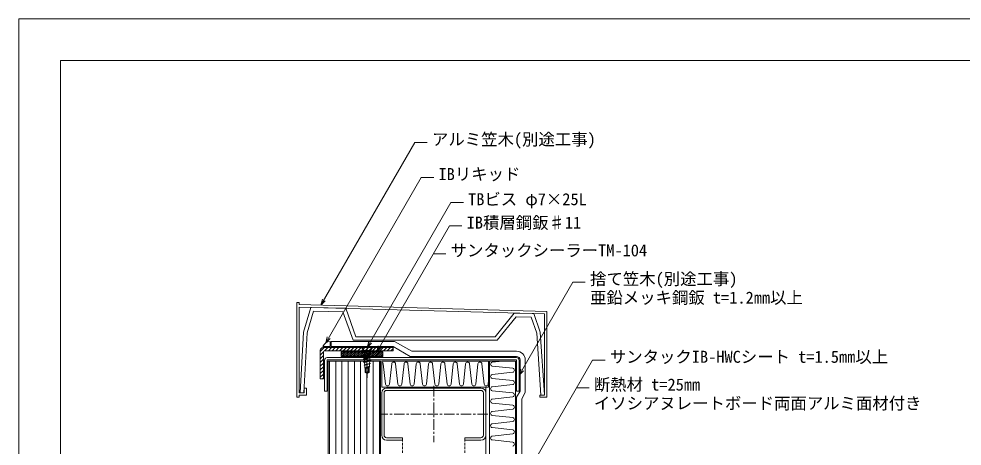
# Model space of a CAD drawing. Units: millimetres, scale not verified. Extents: x -840 to 840, y -594 to 594.
# Drawn here: x -840 to 66, y 183 to 594 of the extents above; entities that cross this region are included whole.
import ezdxf
from ezdxf.enums import TextEntityAlignment as Align

# ---------------------------------------------------------------- set-up
doc = ezdxf.new("R2010")
doc.units = ezdxf.units.MM
doc.header["$LTSCALE"] = 2
doc.linetypes.add('CHAIN1', pattern=[8, 5, -1, 1, -1])
doc.linetypes.add('DASHED1', pattern=[1.8, 1.2, -0.6])
for name, color, linetype, lineweight in [('0-0_輪郭線', 2, 'Continuous', 9), ('0-1_図面枠', 7, 'Continuous', 9), ('0-2_文字', 5, 'Continuous', 9), ('0-6_鋼材(受け鋼鈑)', 7, 'Continuous', 9), ('0-7_断熱材', 4, 'Continuous', 9), ('0-8_部材(積層鋼板)', 4, 'Continuous', 9), ('0-B_寸法線', 7, 'Continuous', 9), ('0-C_IBｼｰﾄ', 4, 'Continuous', 9), ('0-D_躯体', 4, 'Continuous', 9), ('0-E_部材(ﾋﾞｽ類)', 7, 'Continuous', 9), ('0-F_中心線', 2, 'CHAIN1', 9), ('1-1_IBリキッド', 7, 'Continuous', 9), ('1-2_鋼材(C型・H鋼ｅｔｃ)', 7, 'Continuous', 9), ('1-3_ブチルﾃｰﾌﾟ', 4, 'Continuous', 9), ('1-4_実線', 7, 'Continuous', 9)]:
    doc.layers.add(name, color=color, linetype=linetype, lineweight=lineweight)
doc.styles.add('ＭＳ ゴシック', font='')
doc.styles.get('ＭＳ ゴシック').set_extended_font_data('MS Gothic')

msp = doc.modelspace()

# ---------------------------------------------------------------- linework, layer by layer
at = {"layer": '0-0_輪郭線'}
msp.add_lwpolyline([(800, 554), (-800, 554), (-800, -554), (800, -554)], close=True, dxfattribs=at)
at = {"layer": '0-1_図面枠'}
msp.add_lwpolyline([(840, -594), (840, 594), (-840, 594), (-840, -594)], close=True, dxfattribs=at)
at = {"layer": '0-6_鋼材(受け鋼鈑)'}
msp.add_line((-361.815, 268.43), (-543.815, 268.43), dxfattribs=at)
for points in [[(-546.215, 266.03), (-546.215, 236.03), (-543.815, 236.03)], [(-543.815, 236.03), (-543.815, 266.03), (-361.815, 266.03), (-361.815, 236.03), (-359.415, 236.03), (-359.415, 266.03)]]:
    msp.add_lwpolyline(points, dxfattribs=at)
for centre, start, end in [((-543.815, 266.03), 90, 180), ((-361.815, 266.03), 0, 90)]:
    msp.add_arc(centre, 2.4, start, end, dxfattribs=at)
at = {"layer": '0-7_断熱材', "color": 7}
for p, q in [((-491.415, 265.03), (-388.815, 265.03)), ((-491.415, 240.03), (-491.415, 265.03)), ((-388.815, 240.03), (-388.815, 265.03)), ((-387.815, 13.13), (-387.815, 265.03)), ((-388.815, 240.03), (-491.415, 240.03))]:
    msp.add_line(p, q, dxfattribs=at)
at = {"layer": '0-7_断熱材'}
for p, q in [((-375.315, 265.03), (-385.093, 263.947)), ((-489.898, 262.309), (-487.731, 242.752)), ((-481.808, 262.309), (-483.976, 242.752)), ((-478.053, 262.309), (-475.886, 242.752)), ((-469.963, 262.309), (-472.13, 242.752)), ((-466.207, 262.309), (-464.04, 242.752)), ((-458.117, 262.309), (-460.284, 242.752)), ((-454.362, 262.309), (-452.194, 242.752)), ((-446.272, 262.309), (-448.439, 242.752)), ((-442.516, 262.309), (-440.349, 242.752)), ((-434.426, 262.309), (-436.593, 242.752)), ((-430.67, 262.309), (-428.503, 242.752)), ((-422.58, 262.309), (-424.747, 242.752)), ((-418.825, 262.309), (-416.658, 242.752)), ((-410.735, 262.309), (-412.902, 242.752)), ((-406.979, 262.309), (-404.812, 242.752)), ((-398.889, 262.309), (-401.056, 242.752)), ((-395.133, 262.309), (-392.966, 242.752)), ((-365.536, 258.024), (-385.093, 260.191)), ((-365.536, 254.268), (-385.093, 252.101)), ((-388.815, 246.324), (-389.211, 242.752)), ((-365.536, 246.179), (-385.093, 248.346)), ((-365.536, 242.423), (-385.093, 240.256)), ((-365.536, 234.333), (-385.093, 236.5)), ((-365.536, 230.577), (-385.093, 228.41)), ((-365.536, 222.487), (-385.093, 224.654)), ((-365.536, 218.732), (-385.093, 216.564)), ((-365.536, 210.642), (-385.093, 212.809)), ((-365.536, 206.886), (-385.093, 204.719)), ((-365.536, 198.796), (-385.093, 200.963)), ((-365.536, 195.04), (-385.093, 192.873)), ((-365.536, 186.95), (-385.093, 189.118))]:
    msp.add_line(p, q, dxfattribs=at)
at = {"layer": '0-7_断熱材', "color": 7}
msp.add_lwpolyline([(-387.815, 265.03), (-362.815, 265.03), (-362.815, -66.969)], dxfattribs=at)
at = {"layer": '0-7_断熱材'}
for centre, start, end in [((-491.776, 262.133), 5.35135, 78.95291), ((-479.931, 262.133), 5.35135, 174.64865), ((-468.085, 262.133), 5.35135, 174.64865), ((-456.239, 262.133), 5.35135, 174.64865), ((-444.394, 262.133), 5.35135, 174.64865), ((-432.548, 262.133), 5.35135, 174.64865), ((-420.703, 262.133), 5.35135, 174.64865), ((-408.857, 262.133), 5.35135, 174.64865), ((-397.011, 262.133), 5.35135, 174.64865), ((-384.918, 262.069), 95.35135, 264.64865), ((-365.712, 256.146), 275.35135, 84.64865), ((-384.918, 250.223), 95.35135, 264.64865), ((-365.712, 244.301), 275.35135, 84.64865), ((-485.853, 242.928), 185.35135, 354.64865), ((-474.008, 242.928), 185.35135, 354.64865), ((-462.162, 242.928), 185.35135, 354.64865), ((-450.317, 242.928), 185.35135, 354.64865), ((-438.471, 242.928), 185.35135, 354.64865), ((-426.625, 242.928), 185.35135, 354.64865), ((-414.78, 242.928), 185.35135, 354.64865), ((-402.934, 242.928), 185.35135, 354.64865), ((-391.089, 242.928), 185.35135, 354.64865), ((-384.918, 238.378), 95.35135, 264.64865), ((-384.918, 226.532), 95.35135, 264.64865), ((-365.712, 232.455), 275.35135, 84.64865), ((-365.712, 220.609), 275.35135, 84.64865), ((-384.918, 214.687), 95.35135, 264.64865), ((-365.712, 208.764), 275.35135, 84.64865), ((-384.918, 202.841), 95.35135, 264.64865), ((-384.918, 190.995), 95.35135, 264.64865), ((-365.712, 196.918), 275.35135, 84.64865), ((-365.712, 185.073), 275.35135, 84.64865)]:
    msp.add_arc(centre, 1.886, start, end, dxfattribs=at)
at = {"layer": '0-8_部材(積層鋼板)'}
for p, q in [((-550.381, 274.108), (-546.559, 277.93)), ((-550.381, 270.573), (-547.215, 273.739)), ((-546.19, 274.764), (-543.024, 277.93)), ((-542.655, 274.764), (-539.488, 277.93)), ((-539.119, 274.764), (-535.953, 277.93)), ((-535.584, 274.764), (-532.417, 277.93)), ((-532.048, 274.764), (-528.882, 277.93)), ((-528.513, 274.764), (-525.346, 277.93)), ((-524.977, 274.764), (-521.811, 277.93)), ((-521.442, 274.764), (-518.275, 277.93)), ((-517.906, 274.764), (-514.74, 277.93)), ((-514.371, 274.764), (-511.204, 277.93)), ((-510.835, 274.764), (-507.668, 277.93)), ((-503.764, 274.764), (-500.597, 277.93)), ((-500.229, 274.764), (-497.062, 277.93)), ((-496.693, 274.764), (-493.526, 277.93)), ((-493.157, 274.764), (-489.991, 277.93)), ((-489.622, 274.764), (-486.455, 277.93)), ((-486.086, 274.764), (-482.92, 277.93)), ((-482.551, 274.764), (-480.381, 276.933)), ((-550.381, 267.037), (-547.215, 270.204)), ((-550.381, 263.502), (-547.215, 266.668)), ((-550.381, 259.966), (-547.215, 263.133)), ((-550.381, 256.431), (-547.215, 259.597)), ((-550.381, 252.895), (-547.215, 256.062)), ((-550.381, 249.36), (-547.215, 252.526)), ((-548.275, 247.93), (-547.215, 248.991))]:
    msp.add_line(p, q, dxfattribs=at)
at = {"layer": '0-8_部材(積層鋼板)', "color": 7}
for p, q in [((-550.381, 275.43), (-550.381, 247.93)), ((-480.381, 277.93), (-547.881, 277.93)), ((-547.215, 274.014), (-547.215, 247.93)), ((-480.381, 274.764), (-546.465, 274.764)), ((-480.381, 277.93), (-480.381, 274.764)), ((-550.381, 247.93), (-547.215, 247.93))]:
    msp.add_line(p, q, dxfattribs=at)
at = {"layer": '0-8_部材(積層鋼板)'}
for points in [[(-550.381, 275.43), (-550.381, 247.93), (-547.215, 247.93), (-547.215, 274.014)], [(-546.465, 274.764), (-505.381, 274.764), (-505.381, 277.93), (-547.881, 277.93)], [(-507.3, 274.764), (-505.381, 276.682), (-504.133, 277.93)]]:
    msp.add_lwpolyline(points, dxfattribs=at)
msp.add_lwpolyline([(-480.381, 277.93), (-505.381, 277.93), (-505.381, 274.764), (-480.381, 274.764)], close=True, dxfattribs=at)
for centre, radius in [((-547.881, 275.43), 2.5), ((-546.465, 274.014), 0.75)]:
    msp.add_arc(centre, radius, 90, 180, dxfattribs=at)
at = {"layer": '0-8_部材(積層鋼板)', "color": 7}
for centre, radius in [((-547.881, 275.43), 2.5), ((-546.465, 274.014), 0.75)]:
    msp.add_arc(centre, radius, 90, 180, dxfattribs=at)
at = {"layer": '0-B_寸法線'}
for p, q in [((-441.673, 368.233), (-429.673, 368.233)), ((-362.815, 137.563), (-288.703, 265.93)), ((-288.703, 265.93), (-276.703, 265.93)), ((-304.1, 239.261), (-292.1, 239.261))]:
    msp.add_line(p, q, dxfattribs=at)
for points in [[(-549.87, 318.661), (-459.607, 475.004), (-447.607, 475.004)], [(-545.183, 282.552), (-453.369, 441.58), (-441.369, 441.58)], [(-505.381, 278.091), (-424.937, 417.427), (-412.937, 417.427)], [(-496.215, 273.764), (-426.277, 394.902), (-414.277, 394.902)], [(-359.415, 251.341), (-307.748, 340.832), (-295.748, 340.832)], [(-545.627, 322.904), (-549.87, 318.661), (-548.317, 324.457)], [(-540.94, 286.795), (-545.183, 282.552), (-543.63, 288.348)], [(-501.139, 282.334), (-505.381, 278.091), (-503.829, 283.886)], [(-491.972, 278.006), (-496.215, 273.764), (-494.662, 279.559)], [(-355.172, 255.584), (-359.415, 251.341), (-357.862, 257.137)]]:
    msp.add_lwpolyline(points, dxfattribs=at)
at = {"layer": '0-C_IBｼｰﾄ', "color": 7}
for p, q in [((-539.881, 283.93), (-479.042, 283.93)), ((-539.881, 278.93), (-539.881, 283.93)), ((-479.042, 283.93), (-462.587, 274.43)), ((-539.881, 278.93), (-480.381, 278.93)), ((-480.381, 278.93), (-463.927, 269.43)), ((-361.815, 274.43), (-462.587, 274.43)), ((-361.815, 269.43), (-463.927, 269.43)), ((-358.415, 236.03), (-358.415, 266.03)), ((-353.415, 234.691), (-353.415, 266.03)), ((-358.415, 236.03), (-361.815, 230.142)), ((-361.815, 101.558), (-361.815, 230.142)), ((-353.415, 234.691), (-356.815, 228.802)), ((-356.815, 102.898), (-356.815, 228.802))]:
    msp.add_line(p, q, dxfattribs=at)
for radius in [8.4, 3.4]:
    msp.add_arc((-361.815, 266.03), radius, 0, 90, dxfattribs=at)
at = {"layer": '0-D_躯体', "color": 7}
for p, q in [((-542.815, 265.03), (-492.415, 265.03)), ((-542.815, -110.311), (-542.815, 265.03)), ((-492.415, -94.555), (-492.415, 265.03)), ((-391.415, 240.03), (-391.415, 234.43)), ((-391.415, 193.63), (-391.415, -13.77))]:
    msp.add_line(p, q, dxfattribs=at)
at = {"layer": '0-D_躯体'}
for p, q in [((-541.615, -94.555), (-541.615, 265.03)), ((-535.615, -94.555), (-535.615, 265.03)), ((-529.615, -94.555), (-529.615, 265.03)), ((-523.615, -94.555), (-523.615, 265.03)), ((-517.615, -94.555), (-517.615, 265.03)), ((-511.615, -94.555), (-511.615, 265.03)), ((-505.615, -94.555), (-505.615, 265.03)), ((-499.615, -94.555), (-499.615, 265.03)), ((-493.615, -94.555), (-493.615, 265.03))]:
    msp.add_line(p, q, dxfattribs=at)
at = {"layer": '0-E_部材(ﾋﾞｽ類)'}
for p, q in [((-510.895, 278.091), (-499.868, 278.091)), ((-510.895, 278.091), (-510.895, 277.93)), ((-510.895, 277.93), (-499.868, 277.93)), ((-508.148, 275.183), (-510.895, 277.93)), ((-508.148, 275.183), (-502.615, 275.183)), ((-508.148, 275.183), (-508.148, 273.976)), ((-508.148, 273.976), (-502.615, 273.976)), ((-507.888, 270.536), (-507.888, 273.652)), ((-507.881, 273.885), (-507.881, 273.976)), ((-506.928, 273.885), (-506.908, 273.885)), ((-506.928, 273.799), (-506.908, 273.799)), ((-502.888, 272.062), (-502.888, 273.976)), ((-502.615, 275.183), (-499.868, 277.93)), ((-502.615, 275.183), (-502.615, 273.976)), ((-499.868, 278.091), (-499.868, 277.93)), ((-507.881, 267.442), (-507.881, 269.738)), ((-507.881, 264.379), (-507.881, 266.643)), ((-507.759, 263.515), (-507.621, 261.315)), ((-502.921, 265.055), (-503.004, 262.773)), ((-502.881, 268.966), (-502.881, 271.236)), ((-502.881, 265.903), (-502.881, 268.141)), ((-508.254, 261.26), (-507.759, 261.26)), ((-507.759, 261.26), (-502.921, 262.773)), ((-502.206, 262.773), (-507.759, 261.26)), ((-502.921, 262.278), (-507.759, 260.958)), ((-507.759, 258.58), (-507.621, 258.58)), ((-507.621, 260.958), (-507.456, 258.65)), ((-502.701, 260.12), (-507.621, 258.58)), ((-503.059, 259.9), (-507.621, 258.443)), ((-507.191, 258.093), (-507.456, 258.51)), ((-506.971, 254.595), (-507.356, 254.11)), ((-505.381, 253.093), (-507.356, 254.11)), ((-506.971, 254.595), (-506.971, 258.093)), ((-505.332, 253.118), (-506.971, 254.595)), ((-505.381, 258.093), (-504.586, 259.412)), ((-505.381, 253.093), (-505.381, 258.093)), ((-505.381, 253.159), (-503.626, 254.413)), ((-505.381, 253.093), (-503.324, 254.11)), ((-505.007, 258.714), (-503.626, 258.714)), ((-503.626, 254.413), (-503.626, 258.714)), ((-503.324, 254.11), (-503.626, 254.413)), ((-503.472, 258.093), (-503.204, 259.841)), ((-503.061, 262.231), (-503.204, 260.036)), ((-502.701, 260.12), (-503.059, 259.9)), ((-502.701, 260.12), (-503.004, 260.12)), ((-502.206, 262.773), (-502.921, 262.773)), ((-502.206, 262.773), (-502.921, 262.278))]:
    msp.add_line(p, q, dxfattribs=at)
for points in [[(-501.684, 271.928), (-502.921, 272.065), (-507.759, 270.553), (-509.079, 270.377), (-507.759, 269.673), (-502.921, 271.213)], [(-501.684, 268.833), (-502.921, 268.971), (-507.759, 267.458), (-509.079, 267.282), (-507.759, 266.578), (-502.921, 268.118)], [(-501.684, 265.77), (-502.921, 265.908), (-507.759, 264.395), (-509.079, 264.219), (-507.759, 263.515), (-502.921, 265.055)]]:
    msp.add_lwpolyline(points, close=True, dxfattribs=at)
for points in [[(-501.926, 271.955), (-502.869, 271.841), (-503.197, 271.786), (-503.526, 271.724), (-503.854, 271.654), (-504.181, 271.578), (-504.508, 271.494), (-504.833, 271.404), (-505.158, 271.308), (-505.481, 271.207), (-505.802, 271.099), (-505.981, 271.032), (-506.163, 270.964), (-506.349, 270.897), (-506.54, 270.829), (-506.734, 270.762), (-506.932, 270.694), (-507.135, 270.627), (-507.342, 270.559), (-507.554, 270.492), (-507.771, 270.424), (-507.898, 270.401), (-508.027, 270.38), (-508.156, 270.363), (-508.285, 270.348), (-508.414, 270.337), (-508.542, 270.327), (-508.669, 270.32), (-508.794, 270.316), (-508.917, 270.313), (-508.958, 270.313)], [(-501.684, 271.928), (-502.876, 271.775), (-503.211, 271.714), (-503.544, 271.647), (-503.874, 271.574), (-504.202, 271.495), (-504.528, 271.41), (-504.851, 271.319), (-505.171, 271.222), (-505.488, 271.12), (-505.802, 271.013), (-505.981, 270.946), (-506.163, 270.878), (-506.349, 270.811), (-506.54, 270.743), (-506.734, 270.676), (-506.932, 270.608), (-507.135, 270.541), (-507.342, 270.473), (-507.554, 270.406), (-507.771, 270.338), (-507.883, 270.322), (-508, 270.308), (-508.12, 270.294), (-508.245, 270.282), (-508.372, 270.271), (-508.502, 270.261), (-508.634, 270.252), (-508.767, 270.243), (-508.821, 270.239)], [(-507.202, 273.976), (-508.236, 273.838), (-506.916, 273.134), (-504.271, 273.976)], [(-506.928, 273.885), (-507.055, 273.862), (-507.183, 273.841), (-507.313, 273.824), (-507.442, 273.809), (-507.571, 273.798), (-507.699, 273.788), (-507.826, 273.781), (-507.951, 273.777), (-508.074, 273.774), (-508.115, 273.774)], [(-506.928, 273.799), (-507.04, 273.783), (-507.156, 273.769), (-507.277, 273.755), (-507.401, 273.743), (-507.529, 273.732), (-507.659, 273.722), (-507.791, 273.713), (-507.924, 273.704), (-507.978, 273.7)], [(-506.639, 273.976), (-506.711, 273.953), (-506.928, 273.885), (-506.908, 273.885)], [(-506.371, 273.976), (-506.499, 273.934), (-506.711, 273.867), (-506.928, 273.799), (-506.908, 273.799)], [(-501.926, 268.86), (-502.869, 268.746), (-503.197, 268.691), (-503.526, 268.629), (-503.854, 268.56), (-504.181, 268.483), (-504.508, 268.399), (-504.833, 268.309), (-505.158, 268.213), (-505.481, 268.112), (-505.802, 268.005), (-505.981, 267.937), (-506.163, 267.87), (-506.349, 267.802), (-506.54, 267.735), (-506.734, 267.667), (-506.932, 267.6), (-507.135, 267.532), (-507.342, 267.465), (-507.554, 267.397), (-507.771, 267.33), (-507.898, 267.306), (-508.027, 267.286), (-508.156, 267.268), (-508.285, 267.254), (-508.414, 267.242), (-508.542, 267.232), (-508.669, 267.226), (-508.794, 267.221), (-508.917, 267.218), (-508.958, 267.218)], [(-501.926, 265.797), (-502.869, 265.683), (-503.197, 265.629), (-503.526, 265.566), (-503.854, 265.497), (-504.181, 265.42), (-504.508, 265.337), (-504.833, 265.247), (-505.158, 265.151), (-505.481, 265.049), (-505.802, 264.942), (-505.981, 264.874), (-506.163, 264.807), (-506.349, 264.739), (-506.54, 264.672), (-506.734, 264.604), (-506.932, 264.537), (-507.135, 264.469), (-507.342, 264.402), (-507.554, 264.334), (-507.771, 264.267), (-507.898, 264.243), (-508.027, 264.223), (-508.156, 264.205), (-508.285, 264.191), (-508.414, 264.179), (-508.542, 264.17), (-508.669, 264.163), (-508.794, 264.158), (-508.917, 264.155), (-508.958, 264.155)], [(-501.684, 268.833), (-502.876, 268.68), (-503.211, 268.62), (-503.544, 268.553), (-503.874, 268.479), (-504.202, 268.4), (-504.528, 268.315), (-504.851, 268.224), (-505.171, 268.128), (-505.488, 268.026), (-505.802, 267.918), (-505.981, 267.851), (-506.163, 267.784), (-506.349, 267.716), (-506.54, 267.648), (-506.734, 267.581), (-506.932, 267.513), (-507.135, 267.446), (-507.342, 267.379), (-507.554, 267.311), (-507.771, 267.243), (-507.883, 267.227), (-508, 267.213), (-508.12, 267.2), (-508.245, 267.188), (-508.372, 267.177), (-508.502, 267.167), (-508.634, 267.157), (-508.767, 267.148), (-508.821, 267.145)], [(-501.684, 265.77), (-502.876, 265.617), (-503.211, 265.557), (-503.544, 265.49), (-503.874, 265.417), (-504.202, 265.337), (-504.528, 265.252), (-504.851, 265.161), (-505.171, 265.065), (-505.488, 264.963), (-505.802, 264.856), (-505.981, 264.788), (-506.163, 264.721), (-506.349, 264.653), (-506.54, 264.586), (-506.734, 264.518), (-506.932, 264.451), (-507.135, 264.383), (-507.342, 264.316), (-507.554, 264.248), (-507.771, 264.181), (-507.883, 264.165), (-508, 264.15), (-508.12, 264.137), (-508.245, 264.125), (-508.372, 264.114), (-508.502, 264.104), (-508.634, 264.094), (-508.767, 264.085), (-508.821, 264.082)], [(-507.759, 261.26), (-508.254, 261.26), (-507.759, 260.958)], [(-503.004, 260.12), (-507.621, 258.58), (-507.759, 258.58), (-507.621, 258.443)], [(-507.356, 254.11), (-507.356, 258.093), (-503.324, 258.093), (-503.324, 254.11)], [(-505.381, 253.163), (-504.066, 254.947), (-504.066, 258.093)]]:
    msp.add_lwpolyline(points, dxfattribs=at)
at = {"layer": '0-F_中心線'}
for p, q in [((-505.381, 248.732), (-505.381, 279.655)), ((-441.415, 241.03), (-441.415, 187.03)), ((-389.415, 214.03), (-493.415, 214.03))]:
    msp.add_line(p, q, dxfattribs=at)
at = {"layer": '1-1_IBリキッド'}
for q in [(-540.881, 283.93), (-547.881, 278.93)]:
    msp.add_line((-540.881, 278.93), q, dxfattribs=at)
msp.add_arc((-540.881, 276.53), 7.4, 90, 161.07536, dxfattribs=at)
at = {"layer": '1-2_鋼材(C型・H鋼ｅｔｃ)'}
for p, q in [((-396.015, 239.03), (-486.815, 239.03)), ((-486.815, 236.73), (-396.015, 236.73)), ((-491.415, 234.43), (-491.415, 193.63)), ((-489.115, 193.63), (-489.115, 234.43)), ((-393.715, 234.43), (-393.715, 193.63)), ((-391.415, 193.63), (-391.415, 234.43))]:
    msp.add_line(p, q, dxfattribs=at)
at = {"layer": '1-2_鋼材(C型・H鋼ｅｔｃ)', "linetype": 'DASHED1'}
for p, q in [((-471.415, -395.67), (-471.415, 189.03)), ((-411.415, -395.67), (-411.415, 189.03))]:
    msp.add_line(p, q, dxfattribs=at)
at = {"layer": '1-2_鋼材(C型・H鋼ｅｔｃ)'}
for points in [[(-486.815, 189.03), (-471.415, 189.03), (-471.415, 191.33), (-486.815, 191.33)], [(-396.015, 191.33), (-411.415, 191.33), (-411.415, 189.03), (-396.015, 189.03)]]:
    msp.add_lwpolyline(points, dxfattribs=at)
for centre, radius, start, end in [((-486.815, 234.43), 4.6, 90, 180), ((-486.815, 234.43), 2.3, 90, 180), ((-396.015, 234.43), 4.6, 0, 90), ((-396.015, 234.43), 2.3, 0, 90), ((-486.815, 193.63), 4.6, 180, 270), ((-486.815, 193.63), 2.3, 180, 270), ((-396.015, 193.63), 2.3, 270, 0), ((-396.015, 193.63), 4.6, 270, 0)]:
    msp.add_arc(centre, radius, start, end, dxfattribs=at)
at = {"layer": '1-3_ブチルﾃｰﾌﾟ'}
for p, q in [((-530.381, 272.72), (-529.338, 273.764)), ((-530.381, 270.952), (-527.57, 273.764)), ((-530.136, 269.43), (-525.802, 273.764)), ((-528.368, 269.43), (-524.035, 273.764)), ((-526.6, 269.43), (-522.267, 273.764)), ((-524.832, 269.43), (-520.499, 273.764)), ((-523.065, 269.43), (-518.731, 273.764)), ((-521.297, 269.43), (-516.963, 273.764)), ((-519.529, 269.43), (-515.196, 273.764)), ((-517.761, 269.43), (-513.428, 273.764)), ((-515.993, 269.43), (-511.66, 273.764)), ((-514.226, 269.43), (-509.892, 273.764)), ((-512.458, 269.43), (-508.125, 273.764)), ((-510.69, 269.43), (-506.357, 273.764)), ((-508.922, 269.43), (-504.589, 273.764)), ((-507.155, 269.43), (-502.821, 273.764)), ((-505.387, 269.43), (-501.054, 273.764)), ((-503.619, 269.43), (-499.286, 273.764)), ((-501.851, 269.43), (-497.518, 273.764)), ((-500.084, 269.43), (-495.75, 273.764)), ((-498.316, 269.43), (-493.982, 273.764)), ((-496.548, 269.43), (-492.215, 273.764)), ((-494.78, 269.43), (-490.447, 273.764)), ((-493.013, 269.43), (-490.381, 272.062)), ((-491.245, 269.43), (-490.381, 270.294))]:
    msp.add_line(p, q, dxfattribs=at)
at = {"layer": '1-3_ブチルﾃｰﾌﾟ', "color": 7}
msp.add_lwpolyline([(-530.381, 269.43), (-490.381, 269.43), (-490.381, 273.764), (-530.381, 273.764)], close=True, dxfattribs=at)
at = {"layer": '1-3_ブチルﾃｰﾌﾟ'}
msp.add_lwpolyline([(-530.381, 269.43), (-490.381, 269.43), (-490.381, 273.764), (-530.381, 273.764)], close=True, dxfattribs=at)
at = {"layer": '1-4_実線'}
msp.add_lwpolyline([(-339.591, 230.327), (-332.606, 230.327), (-332.606, 312.506), (-570.732, 319.252), (-570.732, 321.274), (-573.023, 321.274), (-573.023, 230.327), (-570.732, 230.327), (-570.732, 232.348), (-563.591, 232.348), (-563.591, 239.086), (-565.882, 239.086), (-565.882, 234.37), (-570.732, 234.37), (-570.732, 316.96), (-334.897, 310.292), (-334.897, 266.036), (-334.897, 232.214), (-339.591, 232.214)], close=True, dxfattribs=at)
msp.add_lwpolyline([(-566.228, 234.37), (-563.141, 292.036), (-556.852, 313.067), (-528.61, 312.27), (-518.883, 284.93), (-380.357, 284.93), (-362.044, 307.557), (-347.733, 307.153), (-342.466, 291.969), (-338.421, 232.312), (-334.936, 232.637), (-339.02, 292.716), (-345.218, 310.584), (-364.175, 311.12), (-382.52, 288.43), (-516.111, 288.43), (-525.953, 315.694), (-559.434, 316.641), (-566.609, 292.716), (-569.733, 234.37)], dxfattribs=at)

# ---------------------------------------------------------------- texts
at = {"layer": '0-2_文字', "color": 7, "style": 'ＭＳ ゴシック'}
for s, p in [('アルミ笠木(別途工事)', (-443.066, 468.945)), ('IBリキッド', (-436.828, 435.521)), ('TBビス φ7×25L', (-408.396, 411.368)), ('IB積層鋼鈑♯11', (-409.736, 388.843)), ('サンタックシーラーTM-104', (-425.133, 362.174)), ('捨て笠木(別途工事)', (-291.207, 334.773)), ('亜鉛メッキ鋼鈑 t=1.2㎜以上', (-291.207, 316.773)), ('サンタックIB-HWCシート t=1.5㎜以上', (-272.163, 259.871)), ('断熱材 t=25㎜', (-287.559, 233.202)), ('イソシアヌレートボード両面アルミ面材付き', (-287.559, 215.202))]:
    msp.add_text(s, height=11.54, dxfattribs=at).set_placement(p, align=Align.BOTTOM_LEFT)

doc.saveas('drawing.dxf')
